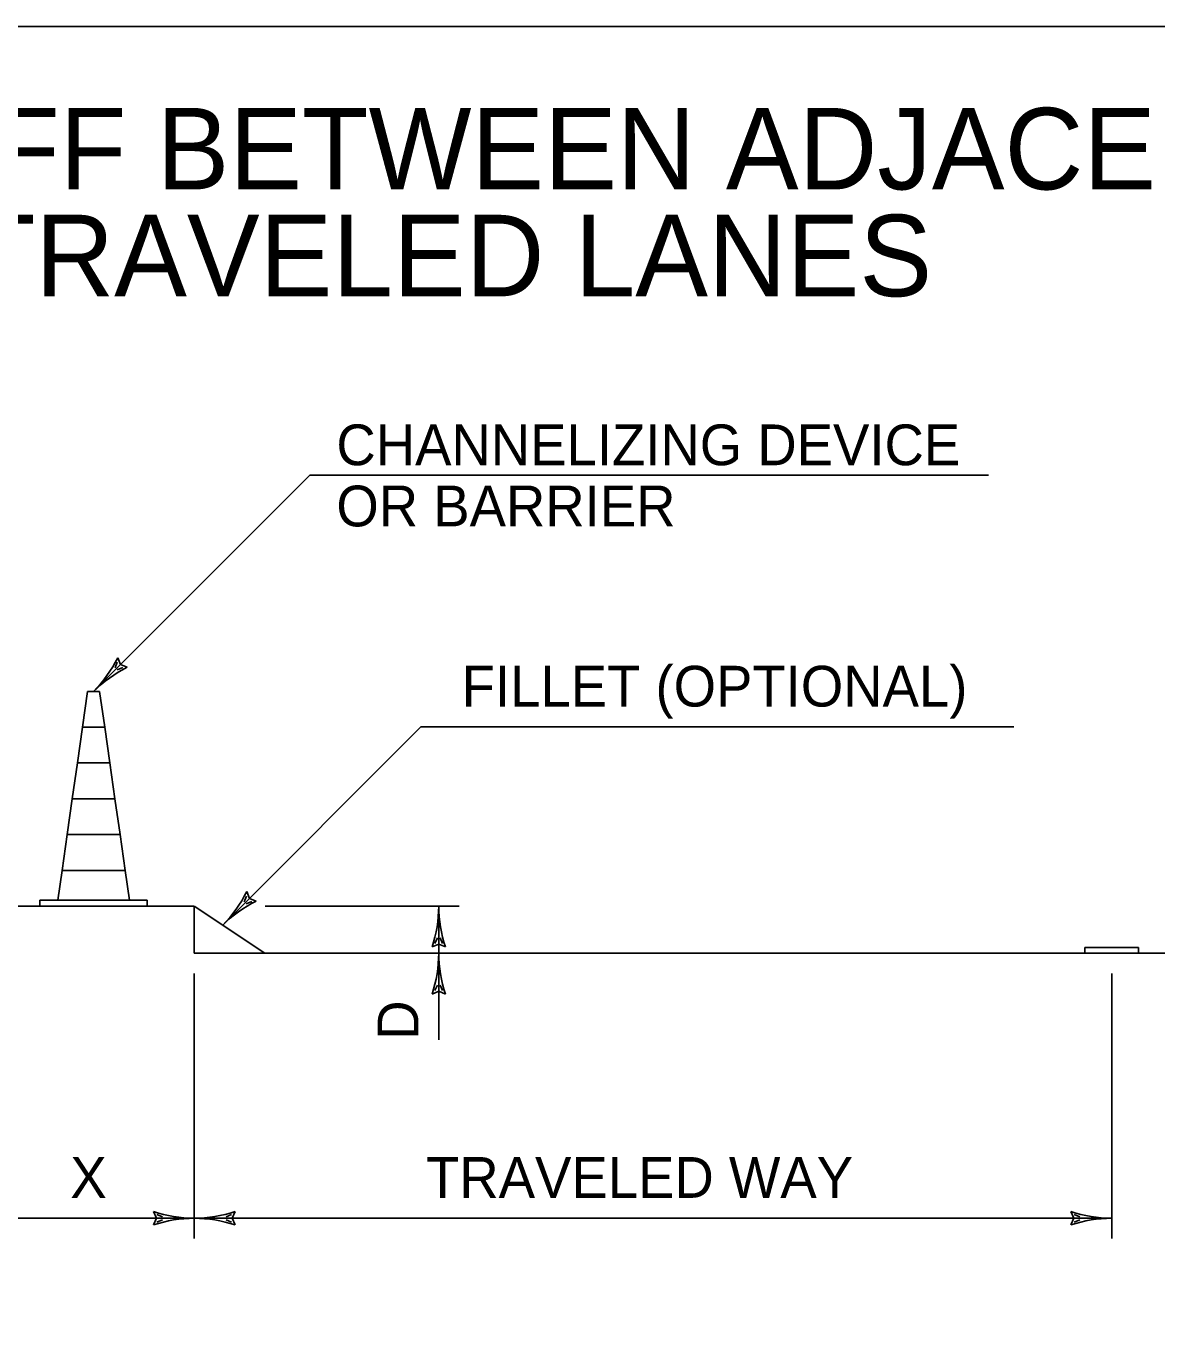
# Model space of a CAD drawing. Extents: x 0 to 32, y 0 to 21.
# Drawn here: x 16.427 to 20.309, y 16.472 to 21 of the extents above; entities that cross this region are included whole.
import ezdxf

# ---------------------------------------------------------------- set-up
doc = ezdxf.new("R2010")
doc.units = 0
for name, color, linetype in [('Default', 7, 'Continuous'), ('Level 1', 7, 'Continuous'), ('Level 63', 7, 'Continuous')]:
    doc.layers.add(name, color=color, linetype=linetype)

msp = doc.modelspace()

# ---------------------------------------------------------------- linework, layer by layer
at = {"layer": 'Default'}
msp.add_lwpolyline([(0, 21), (32, 21), (32, 0), (0, 0)], close=True, dxfattribs=at)
at = {"layer": 'Level 1'}
for p, q in [((16.658, 18.7159), (17.4005, 19.4583)), ((17.4005, 19.4583), (19.732, 19.4583)), ((16.7317, 18.7965), (16.7395, 18.8159)), ((16.7387, 18.7895), (16.758, 18.7973)), ((16.7501, 18.8079), (16.7407, 18.8312)), ((16.7734, 18.7985), (16.7501, 18.8079)), ((16.6375, 18.7159), (16.62, 18.5929)), ((16.6785, 18.7159), (16.6375, 18.7159)), ((16.6961, 18.5929), (16.6785, 18.7159)), ((16.62, 18.5929), (16.6024, 18.4699)), ((16.62, 18.5929), (16.6961, 18.5929)), ((16.6961, 18.5929), (16.7137, 18.4699)), ((17.1014, 17.9128), (17.7822, 18.5937)), ((17.7822, 18.5937), (19.8183, 18.5937)), ((16.6024, 18.4699), (16.5848, 18.3469)), ((16.7137, 18.4699), (16.6024, 18.4699)), ((16.7312, 18.3469), (16.7137, 18.4699)), ((16.5848, 18.3469), (16.5673, 18.2239)), ((16.5848, 18.3469), (16.7312, 18.3469)), ((16.7312, 18.3469), (16.7488, 18.2239)), ((16.5673, 18.2239), (16.5497, 18.1009)), ((16.7488, 18.2239), (16.5673, 18.2239)), ((16.7664, 18.1009), (16.7488, 18.2239)), ((16.5497, 18.1009), (16.535, 17.9984)), ((16.5497, 18.1009), (16.7664, 18.1009)), ((16.7664, 18.1009), (16.781, 17.9984)), ((17.1934, 18.0049), (17.184, 18.0282)), ((13.0894, 17.9779), (17.0018, 17.9779)), ((16.4735, 17.9984), (16.8425, 17.9984)), ((16.4735, 17.9984), (16.4735, 17.9779)), ((16.4735, 17.9779), (16.8425, 17.9779)), ((16.8425, 17.9984), (16.8425, 17.9779)), ((17.0037, 17.9779), (17.0037, 17.8163)), ((17.2462, 17.8163), (17.0037, 17.9779)), ((17.175, 17.9935), (17.1829, 18.0128)), ((17.182, 17.9865), (17.2014, 17.9943)), ((17.2167, 17.9955), (17.1934, 18.0049)), ((17.2468, 17.9779), (17.9137, 17.9779)), ((17.8437, 17.9779), (17.8437, 17.5192)), ((17.8206, 17.8379), (17.8437, 17.8478)), ((17.8388, 17.8688), (17.8306, 17.8496)), ((17.8437, 17.8478), (17.8668, 17.8379)), ((17.8487, 17.8688), (17.8568, 17.8496)), ((17.0037, 17.8163), (20.9041, 17.8163)), ((20.0626, 17.8163), (20.0626, 17.8356)), ((20.2473, 17.8356), (20.0626, 17.8356)), ((20.2473, 17.8356), (20.2473, 17.8163)), ((17.0037, 17.7463), (17.0037, 16.8363)), ((17.8388, 17.7071), (17.8306, 17.6879)), ((17.8487, 17.7071), (17.8568, 17.6879)), ((20.1549, 17.7463), (20.1549, 16.8363)), ((17.8206, 17.6763), (17.8437, 17.6861)), ((17.8437, 17.6861), (17.8668, 17.6763)), ((17.0037, 16.9063), (16.2406, 16.9063)), ((16.8637, 16.9294), (16.8736, 16.9063)), ((16.8736, 16.9063), (16.8637, 16.8832)), ((16.8946, 16.9112), (16.8754, 16.9194)), ((16.8946, 16.9013), (16.8754, 16.8932)), ((20.1549, 16.9063), (17.0037, 16.9063)), ((17.1128, 16.9112), (17.1321, 16.9194)), ((17.1128, 16.9013), (17.1321, 16.8932)), ((17.1339, 16.9063), (17.1437, 16.9294)), ((17.1437, 16.8832), (17.1339, 16.9063)), ((20.0149, 16.9294), (20.0248, 16.9063)), ((20.0248, 16.9063), (20.0149, 16.8832)), ((20.0458, 16.9112), (20.0266, 16.9194)), ((20.0458, 16.9013), (20.0266, 16.8932))]:
    msp.add_line(p, q, dxfattribs=at)
for centre, start, end in [((16.3382, 19.0324), 315.2984, 333.4404), ((16.9746, 18.396), 116.5596, 134.7016), ((16.7815, 18.2294), 315.2984, 333.4404), ((17.4179, 17.593), 116.5596, 134.7016), ((17.3937, 17.9803), 341.5596, 359.7016), ((18.2937, 17.9803), 180.2984, 198.4404), ((17.3937, 17.8186), 341.5596, 359.7016), ((18.2937, 17.8186), 180.2984, 198.4404), ((17.0061, 17.3563), 251.5596, 269.7016), ((17.0061, 16.4563), 90.2984, 108.4404), ((17.0014, 17.3563), 270.2984, 288.4404), ((17.0014, 16.4563), 71.5596, 89.7016), ((20.1573, 17.3563), 251.5596, 269.7016), ((20.1573, 16.4563), 90.2984, 108.4404)]:
    msp.add_arc(centre, 0.45, start, end, dxfattribs=at)
at = {"layer": 'Level 63'}
msp.add_line((32, 21), (0, 21), dxfattribs=at)

# ---------------------------------------------------------------- texts
at = {"layer": 'Level 1'}
for s, p in [('DROP-OFF BETWEEN ADJACENT', (14.8152, 20.44)), ('TRAVELED LANES', (16.2296, 20.0729))]:
    msp.add_text(s, height=0.28, dxfattribs=at).set_placement(p)
for s, rotation, p in [('CHANNELIZING DEVICE', 360, (17.4919, 19.4926)), ('OR BARRIER', 360, (17.4919, 19.2826)), ('FILLET (OPTIONAL)', 360, (17.9222, 18.6637)), ('D', 90, (17.7737, 17.5192)), ('X', 360, (16.5781, 16.9763)), ('TRAVELED WAY', 360, (17.7999, 16.9763))]:
    msp.add_text(s, height=0.14, rotation=rotation, dxfattribs=at).set_placement(p)

doc.saveas('drawing.dxf')
